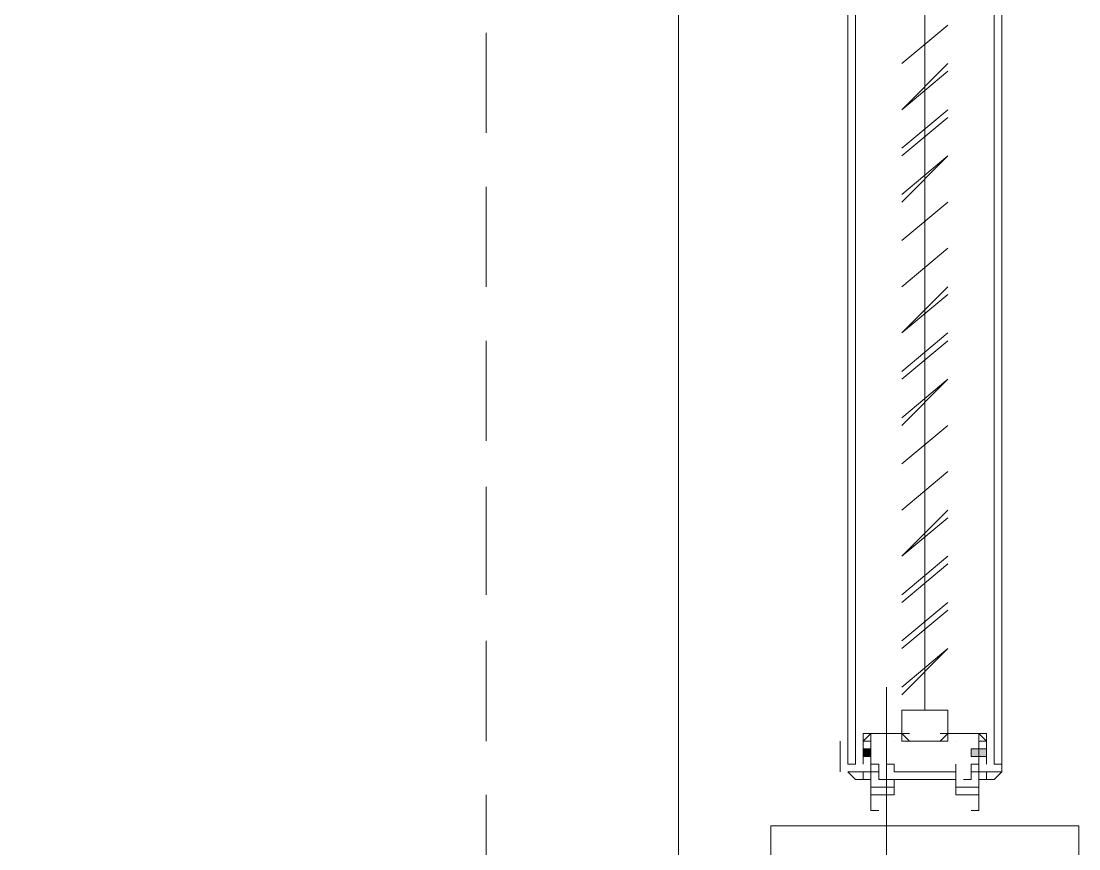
# Model space of a CAD drawing. Header units: millimetres. Extents: x 182 to 575, y -105 to 95.
# Drawn here: x 376.964 to 377.618, y -1.29 to -0.778 of the extents above; entities that cross this region are included whole.
import ezdxf

# ---------------------------------------------------------------- set-up
doc = ezdxf.new("R2010")
doc.units = ezdxf.units.MM
doc.header["$MEASUREMENT"] = 0
doc.layers.add('PDF_Geometry', color=7, linetype='Continuous')
doc.layers.add('PDF_Solid Fills', color=7, linetype='Continuous')

msp = doc.modelspace()

# ---------------------------------------------------------------- hatches: boundary and pattern name
at = {"layer": 'PDF_Solid Fills', "true_color": 0xdddddd, "transparency": 33554559}
for points in [[(377.48452, -1.23261), (377.48929, -1.23261), (377.48929, -1.22784), (377.48452, -1.22784)], [(377.56071, -1.22784), (377.55119, -1.22784), (377.55119, -1.23261), (377.56071, -1.23261)]]:
    msp.add_hatch(color=254, dxfattribs=at).paths.add_polyline_path(points)
h = msp.add_hatch(color=254, dxfattribs=at)
h.paths.add_polyline_path([(377.48929, -1.23261), (377.48929, -1.23261), (377.48929, -1.23261)], flags=0)
h.paths.add_polyline_path([(377.48929, -1.23261), (377.48929, -1.23261), (377.48929, -1.23261)], flags=0)
h.paths.add_polyline_path([(377.48929, -1.23261), (377.48929, -1.22784), (377.48929, -1.23261)], flags=0)
h.paths.add_polyline_path([(377.48929, -1.23261), (377.48929, -1.22784), (377.48929, -1.23261)], flags=0)

# ---------------------------------------------------------------- linework, layer by layer
at = {"layer": 'PDF_Geometry', "lineweight": 13}
for points in [[(377.37024, 1.22454), (377.37024, -2.42784)], [(377.25119, -0.78499), (377.25119, -0.84689)], [(377.25119, -0.88022), (377.25119, -0.94213)], [(377.25119, -0.97546), (377.25119, -1.03737)], [(377.25119, -1.06594), (377.25119, -1.1326)], [(377.25119, -1.16117), (377.25119, -1.22308)], [(377.49881, -2.18975), (377.49881, -1.18975)], [(377.25119, -1.25642), (377.25119, -1.31832)]]:
    msp.add_lwpolyline(points, dxfattribs=at)
at = {"layer": 'PDF_Geometry', "lineweight": 20}
for points in [[(377.52262, 1.16263), (377.52262, -1.20404)], [(377.5369, -0.80403), (377.50833, -0.83261), (377.5369, -0.8088)], [(377.50833, -0.85642), (377.5369, -0.83261)], [(377.50833, -0.86118), (377.5369, -0.83737)], [(377.50833, -0.88975), (377.5369, -0.86118), (377.50833, -0.88499)], [(377.5369, -0.94213), (377.50833, -0.9707), (377.5369, -0.94689)], [(377.50833, -0.99451), (377.5369, -0.9707)], [(377.50833, -0.99927), (377.5369, -0.97546)], [(377.50833, -1.02784), (377.5369, -0.99927), (377.50833, -1.02308)], [(377.5369, -1.08022), (377.50833, -1.10879), (377.5369, -1.08499)], [(377.50833, -1.1326), (377.5369, -1.10879)], [(377.50833, -1.13737), (377.5369, -1.11356)], [(377.50833, -1.16117), (377.5369, -1.13737)], [(377.50833, -1.16594), (377.5369, -1.14213)], [(377.50833, -1.19451), (377.5369, -1.16594), (377.50833, -1.18975)]]:
    msp.add_lwpolyline(points, dxfattribs=at)
for points in [[(375.72262, -1.82784), (375.72262, 0.31501), (377.37024, 0.31501), (377.37024, -1.82784)], [(377.5369, -0.78023), (377.50833, -0.80403)], [(377.5369, -0.88975), (377.50833, -0.91356)], [(377.5369, -0.91832), (377.50833, -0.94213)], [(377.5369, -1.02784), (377.50833, -1.05165)], [(377.5369, -1.05641), (377.50833, -1.08022)], [(377.5369, -1.20404), (377.5369, -1.22308), (377.50833, -1.22308), (377.50833, -1.20404)], [(377.61786, -1.27546), (377.61786, -1.29451), (377.42738, -1.29451), (377.42738, -1.27546)]]:
    msp.add_lwpolyline(points, close=True, dxfattribs=at)
at = {"layer": 'PDF_Geometry', "lineweight": 13}
for points in [[(377.475, -1.23737), (377.47976, -1.23737), (377.47976, -0.6326), (377.475, -0.6326)], [(377.57024, -1.23737), (377.56548, -1.23737), (377.56548, -0.6326), (377.57024, -0.6326)]]:
    msp.add_lwpolyline(points, close=True, dxfattribs=at)
at = {"layer": 'PDF_Geometry', "color": 8, "lineweight": 13, "true_color": 0x808080}
for points in [[(377.47024, -1.22308), (377.47024, -1.24213)], [(377.48452, -1.23261), (377.48929, -1.23261), (377.48929, -1.22784), (377.48452, -1.22784), (377.48452, -1.22308), (377.48929, -1.21832), (377.48452, -1.22308), (377.48452, -1.22784), (377.48929, -1.22784), (377.48929, -1.23261), (377.48452, -1.23261), (377.48452, -1.23737), (377.48452, -1.23261), (377.48929, -1.23261), (377.48929, -1.24213), (377.48452, -1.24213), (377.48452, -1.24689), (377.48929, -1.24689), (377.47976, -1.24689), (377.475, -1.24213), (377.48452, -1.24213), (377.48452, -1.24689), (377.47976, -1.24689), (377.48929, -1.24689), (377.48452, -1.24689), (377.48452, -1.24213), (377.48929, -1.24213), (377.48929, -1.23261), (377.48452, -1.23261), (377.48452, -1.23737)], [(377.47976, -1.22308), (377.47976, -1.23737), (377.475, -1.23737), (377.475, -1.22308), (377.475, -1.23737), (377.47976, -1.23737)], [(377.50833, -1.21832), (377.48452, -1.21832), (377.48452, -1.22308), (377.48929, -1.22308), (377.48929, -1.21832), (377.50357, -1.21832), (377.48929, -1.21832), (377.48929, -1.22308), (377.48452, -1.22308), (377.48452, -1.21832), (377.50833, -1.21832), (377.51309, -1.21832)], [(377.51309, -1.22308), (377.52262, -1.22308), (377.51309, -1.22308), (377.52262, -1.22308), (377.51309, -1.22308), (377.50833, -1.22308), (377.51309, -1.22308), (377.50833, -1.21832)], [(377.51309, -1.22308), (377.50833, -1.22308)], [(377.53214, -1.22308), (377.52262, -1.22308), (377.53214, -1.22308), (377.52262, -1.22308), (377.53214, -1.22308), (377.5369, -1.22308), (377.53214, -1.22308), (377.5369, -1.21832)], [(377.53214, -1.21832), (377.5369, -1.21832), (377.56071, -1.21832), (377.56071, -1.22308), (377.55595, -1.22308), (377.55595, -1.21832), (377.54167, -1.21832), (377.55595, -1.21832), (377.55595, -1.22308), (377.56071, -1.22308), (377.56071, -1.21832), (377.5369, -1.21832)], [(377.5369, -1.22308), (377.53214, -1.22308)], [(377.56071, -1.22308), (377.56071, -1.22784), (377.55595, -1.22784), (377.55595, -1.23261), (377.56071, -1.23261), (377.55595, -1.23261), (377.55595, -1.22784), (377.56071, -1.22784), (377.56071, -1.22308), (377.55595, -1.21832)], [(377.57024, -1.24213), (377.56548, -1.24689), (377.55595, -1.24689), (377.56071, -1.24689), (377.56071, -1.24213), (377.55595, -1.24213), (377.55595, -1.23261), (377.56071, -1.23261), (377.56071, -1.23737), (377.56071, -1.23261), (377.56071, -1.23737), (377.56071, -1.23261), (377.55595, -1.23261), (377.55595, -1.24213), (377.56071, -1.24213), (377.56071, -1.24689), (377.55595, -1.24689), (377.56548, -1.24689), (377.57024, -1.24213), (377.57024, -1.22308), (377.57024, -1.23737), (377.56548, -1.23737), (377.56548, -1.22308), (377.56548, -1.23737), (377.57024, -1.23737), (377.57024, -1.22308), (377.57024, -1.24213), (377.56071, -1.24213), (377.56071, -1.24689), (377.56548, -1.24689), (377.56071, -1.24689), (377.56071, -1.24213)], [(377.48452, -1.23261), (377.48452, -1.22784), (377.48452, -1.23261), (377.48452, -1.22784), (377.48452, -1.23261), (377.48452, -1.22784)], [(377.48452, -1.23261), (377.48452, -1.22784), (377.48452, -1.23261), (377.48452, -1.22784), (377.48452, -1.23261), (377.48452, -1.22784)], [(377.48929, -1.22784), (377.48929, -1.23261), (377.48929, -1.22784), (377.48929, -1.23261), (377.48929, -1.22784), (377.48929, -1.23261)], [(377.48929, -1.23261), (377.48929, -1.22784), (377.48929, -1.23261), (377.48929, -1.22784)], [(377.55595, -1.23261), (377.55595, -1.23737), (377.55119, -1.23737), (377.55119, -1.24689), (377.54643, -1.24689), (377.55119, -1.24689), (377.55119, -1.23737), (377.55595, -1.23737), (377.55595, -1.23261), (377.55595, -1.23737), (377.55119, -1.23737), (377.55119, -1.24689), (377.55119, -1.23737), (377.55595, -1.23737), (377.55595, -1.23261), (377.55595, -1.22784), (377.55119, -1.22784), (377.55119, -1.23261), (377.55595, -1.23261), (377.55595, -1.22784), (377.55595, -1.23261), (377.55595, -1.22784), (377.55119, -1.22784), (377.55119, -1.23261)], [(377.55595, -1.23261), (377.55595, -1.22784), (377.55595, -1.23261), (377.55595, -1.22784)], [(377.56071, -1.23261), (377.56071, -1.22784), (377.56071, -1.23261), (377.56071, -1.22784), (377.56071, -1.23261), (377.56071, -1.22784)], [(377.56071, -1.23261), (377.56071, -1.22784), (377.56071, -1.23261), (377.56071, -1.22784), (377.56071, -1.23261), (377.56071, -1.22784)], [(377.49881, -1.24689), (377.49405, -1.24689), (377.49405, -1.23737), (377.48929, -1.23737), (377.48929, -1.23261), (377.48929, -1.23737), (377.49405, -1.23737), (377.49405, -1.24689), (377.49405, -1.23737), (377.48929, -1.23737), (377.48929, -1.23261), (377.48929, -1.23737), (377.49405, -1.23737), (377.49405, -1.24689)], [(377.47976, -1.24689), (377.48452, -1.24689), (377.48452, -1.24213), (377.475, -1.24213)]]:
    msp.add_lwpolyline(points, close=True, dxfattribs=at)
for points in [[(377.48452, -1.22308), (377.48929, -1.21832), (377.48452, -1.22308), (377.48452, -1.22784)], [(377.48929, -1.22784), (377.48929, -1.22308), (377.48929, -1.22784)], [(377.48929, -1.22784), (377.48929, -1.22308), (377.48929, -1.22784)], [(377.50357, -1.21832), (377.50357, -1.21832)], [(377.50357, -1.21832), (377.50357, -1.21832)], [(377.50357, -1.22308), (377.50357, -1.22308)], [(377.50357, -1.22308), (377.50357, -1.22308)], [(377.50357, -1.22308), (377.50357, -1.22308)], [(377.50357, -1.22308), (377.50357, -1.22308)], [(377.50357, -1.22308), (377.50357, -1.22308)], [(377.50357, -1.22308), (377.50357, -1.22308)], [(377.50357, -1.22308), (377.50357, -1.22308)], [(377.50357, -1.22308), (377.50357, -1.22308)], [(377.50357, -1.22308), (377.50357, -1.22308)], [(377.50357, -1.22308), (377.50357, -1.22308)], [(377.50357, -1.22308), (377.50357, -1.22308)], [(377.50357, -1.22308), (377.50357, -1.22308)], [(377.50833, -1.21832), (377.50833, -1.21832)], [(377.50833, -1.21832), (377.50833, -1.21832)], [(377.50833, -1.22308), (377.50833, -1.22308)], [(377.50833, -1.22308), (377.50833, -1.22308)], [(377.50833, -1.22308), (377.50833, -1.22308)], [(377.50833, -1.22308), (377.50833, -1.22308)], [(377.50833, -1.22308), (377.50833, -1.22308)], [(377.50833, -1.22308), (377.50833, -1.22308)], [(377.50833, -1.22308), (377.50833, -1.22308)], [(377.51309, -1.21832), (377.51309, -1.21832)], [(377.51309, -1.21832), (377.51309, -1.21832)], [(377.53214, -1.21832), (377.53214, -1.21832)], [(377.53214, -1.21832), (377.53214, -1.21832)], [(377.5369, -1.21832), (377.5369, -1.21832)], [(377.5369, -1.21832), (377.5369, -1.21832)], [(377.5369, -1.22308), (377.5369, -1.22308)], [(377.5369, -1.22308), (377.5369, -1.22308)], [(377.5369, -1.22308), (377.5369, -1.22308)], [(377.5369, -1.22308), (377.5369, -1.22308)], [(377.5369, -1.22308), (377.5369, -1.22308)], [(377.5369, -1.22308), (377.5369, -1.22308)], [(377.5369, -1.22308), (377.5369, -1.22308)], [(377.5369, -1.22308), (377.5369, -1.22308)], [(377.5369, -1.22308), (377.5369, -1.22308)], [(377.5369, -1.22308), (377.5369, -1.22308)], [(377.5369, -1.22308), (377.5369, -1.22308)], [(377.54167, -1.21832), (377.54167, -1.21832)], [(377.54167, -1.21832), (377.54167, -1.21832)], [(377.54167, -1.22308), (377.54167, -1.22308)], [(377.54167, -1.22308), (377.54167, -1.22308)], [(377.54167, -1.22308), (377.54167, -1.22308)], [(377.54167, -1.22308), (377.54167, -1.22308)], [(377.54167, -1.22308), (377.54167, -1.22308)], [(377.54167, -1.22308), (377.54167, -1.22308)], [(377.56071, -1.22784), (377.56071, -1.22308), (377.55595, -1.21832), (377.56071, -1.22308)], [(377.55595, -1.22784), (377.55595, -1.22308), (377.55595, -1.22784)], [(377.55595, -1.22784), (377.55595, -1.22308), (377.55595, -1.22784)], [(377.47976, -1.22784), (377.47976, -1.22784)], [(377.47976, -1.22784), (377.47976, -1.22784)], [(377.56548, -1.22784), (377.56548, -1.22784)], [(377.56548, -1.22784), (377.56548, -1.22784)], [(377.47976, -1.24213), (377.47976, -1.24213)], [(377.47976, -1.24213), (377.47976, -1.24213)], [(377.48452, -1.24213), (377.48452, -1.24213)], [(377.48452, -1.24213), (377.48452, -1.24213)], [(377.55119, -1.23737), (377.55595, -1.23737), (377.55595, -1.26594), (377.55119, -1.26594), (377.55595, -1.26594), (377.55595, -1.25642), (377.54167, -1.25642), (377.54167, -1.24689), (377.52262, -1.24689), (377.50357, -1.24689), (377.50357, -1.25642), (377.48929, -1.25642), (377.48929, -1.26594), (377.49405, -1.26594), (377.48929, -1.26594), (377.48929, -1.23737), (377.49405, -1.23737)], [(377.49405, -1.24213), (377.48929, -1.24213), (377.48929, -1.25165), (377.50357, -1.25165), (377.50357, -1.24689), (377.49881, -1.24689), (377.49881, -1.23737), (377.50357, -1.23737), (377.50357, -1.24213), (377.52262, -1.24213), (377.54167, -1.24213), (377.54167, -1.23737), (377.54167, -1.24689), (377.54167, -1.25165), (377.55595, -1.25165), (377.55595, -1.24213), (377.55119, -1.24213)], [(377.56071, -1.24213), (377.56071, -1.24213)], [(377.56071, -1.24213), (377.56071, -1.24213)], [(377.56548, -1.24213), (377.56548, -1.24213)], [(377.56548, -1.24213), (377.56548, -1.24213)]]:
    msp.add_lwpolyline(points, dxfattribs=at)
at = {"layer": 'PDF_Geometry', "color": 254, "lineweight": 13, "true_color": 0xdddddd}
for points in [[(377.48452, -1.22784), (377.48452, -1.22784), (377.48452, -1.22784)], [(377.48452, -1.22784), (377.48452, -1.22784), (377.48452, -1.22784)], [(377.48452, -1.22784), (377.48452, -1.22784), (377.48452, -1.22784)], [(377.48452, -1.22784), (377.48452, -1.22784), (377.48452, -1.22784)], [(377.48452, -1.22784), (377.48452, -1.22784), (377.48452, -1.22784)], [(377.48452, -1.22784), (377.48452, -1.22784), (377.48452, -1.22784)], [(377.48452, -1.22784), (377.48452, -1.22784), (377.48452, -1.22784)], [(377.48452, -1.22784), (377.48452, -1.22784), (377.48452, -1.22784)], [(377.48452, -1.23261), (377.48452, -1.22784), (377.48452, -1.23261)], [(377.48452, -1.23261), (377.48452, -1.22784), (377.48452, -1.23261)], [(377.48452, -1.22784), (377.48452, -1.22784), (377.48452, -1.22784)], [(377.48452, -1.22784), (377.48452, -1.22784), (377.48452, -1.22784)], [(377.48452, -1.22784), (377.48452, -1.22784), (377.48452, -1.22784)], [(377.48452, -1.22784), (377.48452, -1.22784), (377.48452, -1.22784)], [(377.48452, -1.22784), (377.48452, -1.22784), (377.48452, -1.22784)], [(377.48452, -1.22784), (377.48452, -1.22784), (377.48452, -1.22784)], [(377.48452, -1.22784), (377.48452, -1.22784), (377.48452, -1.22784)], [(377.48452, -1.22784), (377.48452, -1.22784), (377.48452, -1.22784)], [(377.48452, -1.23261), (377.48452, -1.22784), (377.48452, -1.23261)], [(377.48452, -1.23261), (377.48452, -1.22784), (377.48452, -1.23261)], [(377.48929, -1.22784), (377.48929, -1.22784), (377.48929, -1.22784)], [(377.48929, -1.22784), (377.48929, -1.22784), (377.48929, -1.22784)], [(377.48929, -1.22784), (377.48929, -1.22784), (377.48929, -1.22784)], [(377.48929, -1.22784), (377.48929, -1.22784), (377.48929, -1.22784)], [(377.48929, -1.22784), (377.48929, -1.22784), (377.48929, -1.22784)], [(377.48929, -1.22784), (377.48929, -1.22784), (377.48929, -1.22784)], [(377.48929, -1.22784), (377.48929, -1.22784), (377.48929, -1.22784)], [(377.48929, -1.22784), (377.48929, -1.22784), (377.48929, -1.22784)], [(377.48929, -1.22784), (377.48929, -1.22784), (377.48929, -1.22784)], [(377.48929, -1.22784), (377.48929, -1.22784), (377.48929, -1.22784)], [(377.48929, -1.22784), (377.48929, -1.22784), (377.48929, -1.22784)], [(377.48929, -1.22784), (377.48929, -1.22784), (377.48929, -1.22784)], [(377.48929, -1.22784), (377.48929, -1.22784), (377.48929, -1.22784)], [(377.48929, -1.22784), (377.48929, -1.22784), (377.48929, -1.22784)], [(377.48929, -1.22784), (377.48929, -1.22784), (377.48929, -1.22784)], [(377.48929, -1.22784), (377.48929, -1.22784), (377.48929, -1.22784)], [(377.48929, -1.22784), (377.48929, -1.22784), (377.48929, -1.22784)], [(377.48929, -1.22784), (377.48929, -1.22784), (377.48929, -1.22784)], [(377.48929, -1.22784), (377.48929, -1.22784), (377.48929, -1.22784)], [(377.48929, -1.22784), (377.48929, -1.22784), (377.48929, -1.22784)], [(377.48929, -1.22784), (377.48929, -1.22784), (377.48929, -1.22784)], [(377.48929, -1.22784), (377.48929, -1.22784), (377.48929, -1.22784)], [(377.48929, -1.22784), (377.48929, -1.22784), (377.48929, -1.22784)], [(377.48929, -1.22784), (377.48929, -1.22784), (377.48929, -1.22784)], [(377.48929, -1.22784), (377.48929, -1.22784), (377.48929, -1.22784)], [(377.48929, -1.22784), (377.48929, -1.22784), (377.48929, -1.22784)], [(377.48929, -1.22784), (377.48929, -1.22784), (377.48929, -1.22784)], [(377.48929, -1.22784), (377.48929, -1.22784), (377.48929, -1.22784)], [(377.48929, -1.22784), (377.48929, -1.22784), (377.48929, -1.22784)], [(377.48929, -1.22784), (377.48929, -1.22784), (377.48929, -1.22784)], [(377.48929, -1.22784), (377.48929, -1.22784), (377.48929, -1.22784)], [(377.48929, -1.22784), (377.48929, -1.22784), (377.48929, -1.22784)], [(377.48929, -1.22784), (377.48929, -1.22784), (377.48929, -1.22784)], [(377.48929, -1.22784), (377.48929, -1.22784), (377.48929, -1.22784)], [(377.48929, -1.22784), (377.48929, -1.22784), (377.48929, -1.22784)], [(377.48929, -1.22784), (377.48929, -1.22784), (377.48929, -1.22784)], [(377.48929, -1.22784), (377.48929, -1.22784), (377.48929, -1.22784)], [(377.48929, -1.22784), (377.48929, -1.22784), (377.48929, -1.22784)], [(377.48929, -1.22784), (377.48929, -1.22784), (377.48929, -1.22784)], [(377.48929, -1.22784), (377.48929, -1.22784), (377.48929, -1.22784)], [(377.48929, -1.22784), (377.48929, -1.22784), (377.48929, -1.22784)], [(377.48929, -1.22784), (377.48929, -1.22784), (377.48929, -1.22784)], [(377.48929, -1.22784), (377.48929, -1.22784), (377.48929, -1.22784)], [(377.48929, -1.22784), (377.48929, -1.22784), (377.48929, -1.22784)], [(377.48929, -1.22784), (377.48929, -1.22784), (377.48929, -1.22784)], [(377.48929, -1.22784), (377.48929, -1.22784), (377.48929, -1.22784)], [(377.48929, -1.22784), (377.48929, -1.22784), (377.48929, -1.22784)], [(377.48929, -1.22784), (377.48929, -1.22784), (377.48929, -1.22784)], [(377.48929, -1.23261), (377.48929, -1.22784), (377.48929, -1.23261)], [(377.48929, -1.23261), (377.48929, -1.22784), (377.48929, -1.23261)], [(377.55595, -1.22784), (377.55119, -1.22784), (377.55595, -1.22784)], [(377.55119, -1.22784), (377.55595, -1.22784), (377.55119, -1.22784)], [(377.55119, -1.22784), (377.55595, -1.22784), (377.55119, -1.22784)], [(377.55595, -1.22784), (377.55595, -1.22784), (377.55595, -1.22784)], [(377.55595, -1.22784), (377.55595, -1.22784), (377.55595, -1.22784)], [(377.55595, -1.22784), (377.55595, -1.22784), (377.55595, -1.22784)], [(377.55595, -1.22784), (377.55595, -1.22784), (377.55595, -1.22784)], [(377.55595, -1.22784), (377.55595, -1.22784), (377.55595, -1.22784)], [(377.55595, -1.22784), (377.55595, -1.22784), (377.55595, -1.22784)], [(377.55595, -1.22784), (377.55595, -1.22784), (377.55595, -1.22784)], [(377.55595, -1.22784), (377.55595, -1.22784), (377.55595, -1.22784)], [(377.55595, -1.22784), (377.55595, -1.22784), (377.55595, -1.22784)], [(377.55595, -1.22784), (377.55595, -1.22784), (377.55595, -1.22784)], [(377.55595, -1.22784), (377.55595, -1.22784), (377.55595, -1.22784)], [(377.55595, -1.22784), (377.55595, -1.22784), (377.55595, -1.22784)], [(377.55595, -1.22784), (377.55595, -1.22784), (377.55595, -1.22784)], [(377.55595, -1.22784), (377.55595, -1.22784), (377.55595, -1.22784)], [(377.55595, -1.22784), (377.55595, -1.22784), (377.55595, -1.22784)], [(377.55595, -1.22784), (377.55595, -1.22784), (377.55595, -1.22784)], [(377.55595, -1.22784), (377.55595, -1.22784), (377.55595, -1.22784)], [(377.55595, -1.22784), (377.55595, -1.22784), (377.55595, -1.22784)], [(377.55595, -1.23261), (377.55595, -1.22784), (377.55595, -1.23261)], [(377.55595, -1.23261), (377.55595, -1.22784), (377.55595, -1.23261)], [(377.55595, -1.22784), (377.55595, -1.22784), (377.55595, -1.22784)], [(377.55595, -1.22784), (377.55595, -1.22784), (377.55595, -1.22784)], [(377.55595, -1.22784), (377.55595, -1.22784), (377.55595, -1.22784)], [(377.55595, -1.22784), (377.55595, -1.22784), (377.55595, -1.22784)], [(377.55595, -1.22784), (377.55595, -1.22784), (377.55595, -1.22784)], [(377.55595, -1.22784), (377.55595, -1.22784), (377.55595, -1.22784)], [(377.55595, -1.22784), (377.55595, -1.22784), (377.55595, -1.22784)], [(377.55595, -1.22784), (377.55595, -1.22784), (377.55595, -1.22784)], [(377.55595, -1.22784), (377.55595, -1.22784), (377.55595, -1.22784)], [(377.55595, -1.22784), (377.55595, -1.22784), (377.55595, -1.22784)], [(377.55595, -1.22784), (377.55595, -1.22784), (377.55595, -1.22784)], [(377.55595, -1.22784), (377.55595, -1.22784), (377.55595, -1.22784)], [(377.55595, -1.22784), (377.55595, -1.22784), (377.55595, -1.22784)], [(377.55595, -1.22784), (377.55595, -1.22784), (377.55595, -1.22784)], [(377.55595, -1.22784), (377.55595, -1.22784), (377.55595, -1.22784)], [(377.55595, -1.22784), (377.55595, -1.22784), (377.55595, -1.22784)], [(377.55595, -1.22784), (377.55595, -1.22784), (377.55595, -1.22784)], [(377.55595, -1.22784), (377.55595, -1.22784), (377.55595, -1.22784)], [(377.55595, -1.22784), (377.55595, -1.22784), (377.55595, -1.22784)], [(377.55595, -1.23261), (377.55595, -1.22784), (377.55595, -1.23261)], [(377.55595, -1.23261), (377.55595, -1.22784), (377.55595, -1.23261)], [(377.56071, -1.22784), (377.56071, -1.22784), (377.56071, -1.22784)], [(377.56071, -1.22784), (377.56071, -1.22784), (377.56071, -1.22784)], [(377.56071, -1.22784), (377.56071, -1.22784), (377.56071, -1.22784)], [(377.56071, -1.22784), (377.56071, -1.22784), (377.56071, -1.22784)], [(377.56071, -1.22784), (377.56071, -1.22784), (377.56071, -1.22784)], [(377.56071, -1.22784), (377.56071, -1.22784), (377.56071, -1.22784)], [(377.56071, -1.22784), (377.56071, -1.22784), (377.56071, -1.22784)], [(377.56071, -1.22784), (377.56071, -1.22784), (377.56071, -1.22784)], [(377.56071, -1.23261), (377.56071, -1.22784), (377.56071, -1.23261)], [(377.56071, -1.23261), (377.56071, -1.22784), (377.56071, -1.23261)], [(377.56071, -1.22784), (377.56071, -1.22784), (377.56071, -1.22784)], [(377.56071, -1.22784), (377.56071, -1.22784), (377.56071, -1.22784)], [(377.56071, -1.22784), (377.56071, -1.22784), (377.56071, -1.22784)], [(377.56071, -1.22784), (377.56071, -1.22784), (377.56071, -1.22784)], [(377.56071, -1.22784), (377.56071, -1.22784), (377.56071, -1.22784)], [(377.56071, -1.22784), (377.56071, -1.22784), (377.56071, -1.22784)], [(377.56071, -1.22784), (377.56071, -1.22784), (377.56071, -1.22784)], [(377.56071, -1.22784), (377.56071, -1.22784), (377.56071, -1.22784)], [(377.56071, -1.23261), (377.56071, -1.22784), (377.56071, -1.23261)], [(377.56071, -1.23261), (377.56071, -1.22784), (377.56071, -1.23261)], [(377.48452, -1.23261), (377.48452, -1.23261), (377.48452, -1.23261)], [(377.48452, -1.23261), (377.48452, -1.23261), (377.48452, -1.23261)], [(377.48452, -1.23261), (377.48452, -1.23261), (377.48452, -1.23261)], [(377.48452, -1.23261), (377.48452, -1.23261), (377.48452, -1.23261)], [(377.48452, -1.23261), (377.48452, -1.23261), (377.48452, -1.23261)], [(377.48452, -1.23261), (377.48452, -1.23261), (377.48452, -1.23261)], [(377.48452, -1.23261), (377.48452, -1.23261), (377.48452, -1.23261)], [(377.48452, -1.23261), (377.48452, -1.23261), (377.48452, -1.23261)], [(377.48452, -1.23261), (377.48452, -1.23261), (377.48452, -1.23261)], [(377.48452, -1.23261), (377.48452, -1.23261), (377.48452, -1.23261)], [(377.48452, -1.23261), (377.48452, -1.23261), (377.48452, -1.23261)], [(377.48452, -1.23261), (377.48452, -1.23261), (377.48452, -1.23261)], [(377.48452, -1.23261), (377.48452, -1.23261), (377.48452, -1.23261)], [(377.48452, -1.23261), (377.48452, -1.23261), (377.48452, -1.23261)], [(377.48929, -1.23261), (377.48929, -1.23261), (377.48929, -1.23261)], [(377.48929, -1.23261), (377.48929, -1.23261), (377.48929, -1.23261)], [(377.48929, -1.23261), (377.48929, -1.23261), (377.48929, -1.23261)], [(377.48929, -1.23261), (377.48929, -1.23261), (377.48929, -1.23261)], [(377.48929, -1.23261), (377.48929, -1.23261), (377.48929, -1.23261)], [(377.48929, -1.23261), (377.48929, -1.23261), (377.48929, -1.23261)], [(377.48929, -1.23261), (377.48929, -1.23261), (377.48929, -1.23261)], [(377.48929, -1.23261), (377.48929, -1.23261), (377.48929, -1.23261)], [(377.48929, -1.23261), (377.48929, -1.23261), (377.48929, -1.23261)], [(377.48929, -1.23261), (377.48929, -1.23261), (377.48929, -1.23261)], [(377.48929, -1.23261), (377.48929, -1.23261), (377.48929, -1.23261)], [(377.48929, -1.23261), (377.48929, -1.23261), (377.48929, -1.23261)], [(377.48929, -1.23261), (377.48929, -1.23261), (377.48929, -1.23261)], [(377.48929, -1.23261), (377.48929, -1.23261), (377.48929, -1.23261)], [(377.48929, -1.23261), (377.48929, -1.23261), (377.48929, -1.23261)], [(377.48929, -1.23261), (377.48929, -1.23261), (377.48929, -1.23261)], [(377.48929, -1.23261), (377.48929, -1.23261), (377.48929, -1.23261)], [(377.48929, -1.23261), (377.48929, -1.23261), (377.48929, -1.23261)], [(377.48929, -1.23261), (377.48929, -1.23261), (377.48929, -1.23261)], [(377.48929, -1.23261), (377.48929, -1.23261), (377.48929, -1.23261)], [(377.48929, -1.23261), (377.48929, -1.23261), (377.48929, -1.23261)], [(377.48929, -1.23261), (377.48929, -1.23261), (377.48929, -1.23261)], [(377.48929, -1.23261), (377.48929, -1.23261), (377.48929, -1.23261)], [(377.48929, -1.23261), (377.48929, -1.23261), (377.48929, -1.23261)], [(377.48929, -1.23261), (377.48929, -1.23261), (377.48929, -1.23261)], [(377.48929, -1.23261), (377.48929, -1.23261), (377.48929, -1.23261)], [(377.48929, -1.23261), (377.48929, -1.23261), (377.48929, -1.23261)], [(377.48929, -1.23261), (377.48929, -1.23261), (377.48929, -1.23261)], [(377.48929, -1.23261), (377.48929, -1.23261), (377.48929, -1.23261)], [(377.48929, -1.23261), (377.48929, -1.23261), (377.48929, -1.23261)], [(377.48929, -1.23261), (377.48929, -1.23261), (377.48929, -1.23261)], [(377.48929, -1.23261), (377.48929, -1.23261), (377.48929, -1.23261)], [(377.48929, -1.23261), (377.48929, -1.23261), (377.48929, -1.23261)], [(377.48929, -1.23261), (377.48929, -1.23261), (377.48929, -1.23261)], [(377.48929, -1.23261), (377.48929, -1.23261), (377.48929, -1.23261)], [(377.48929, -1.23261), (377.48929, -1.23261), (377.48929, -1.23261)], [(377.48929, -1.23261), (377.48929, -1.23261), (377.48929, -1.23261)], [(377.48929, -1.23261), (377.48929, -1.23261), (377.48929, -1.23261)], [(377.48929, -1.23261), (377.48929, -1.23261), (377.48929, -1.23261)], [(377.48929, -1.23261), (377.48929, -1.23261), (377.48929, -1.23261)], [(377.55595, -1.23261), (377.55595, -1.23261), (377.55595, -1.23261)], [(377.55595, -1.23261), (377.55595, -1.23261), (377.55595, -1.23261)], [(377.55595, -1.23261), (377.55595, -1.23261), (377.55595, -1.23261)], [(377.55595, -1.23261), (377.55595, -1.23261), (377.55595, -1.23261)], [(377.55595, -1.23261), (377.55595, -1.23261), (377.55595, -1.23261)], [(377.55595, -1.23261), (377.55595, -1.23261), (377.55595, -1.23261)], [(377.55595, -1.23261), (377.55595, -1.23261), (377.55595, -1.23261)], [(377.55595, -1.23261), (377.55595, -1.23261), (377.55595, -1.23261)], [(377.55595, -1.23261), (377.55595, -1.23261), (377.55595, -1.23261)], [(377.55595, -1.23261), (377.55595, -1.23261), (377.55595, -1.23261)], [(377.55595, -1.23261), (377.55595, -1.23261), (377.55595, -1.23261)], [(377.55595, -1.23261), (377.55595, -1.23261), (377.55595, -1.23261)], [(377.55595, -1.23261), (377.55595, -1.23261), (377.55595, -1.23261)], [(377.55595, -1.23261), (377.55595, -1.23261), (377.55595, -1.23261)], [(377.55595, -1.23261), (377.55595, -1.23261), (377.55595, -1.23261)], [(377.55595, -1.23261), (377.55595, -1.23261), (377.55595, -1.23261)], [(377.55595, -1.23261), (377.55595, -1.23261), (377.55595, -1.23261)], [(377.55595, -1.23261), (377.55595, -1.23261), (377.55595, -1.23261)], [(377.55595, -1.23261), (377.55595, -1.23261), (377.55595, -1.23261)], [(377.55595, -1.23261), (377.55595, -1.23261), (377.55595, -1.23261)], [(377.55595, -1.23261), (377.55595, -1.23261), (377.55595, -1.23261)], [(377.55595, -1.23261), (377.55595, -1.23261), (377.55595, -1.23261)], [(377.55595, -1.23261), (377.55595, -1.23261), (377.55595, -1.23261)], [(377.55595, -1.23261), (377.55595, -1.23261), (377.55595, -1.23261)], [(377.55595, -1.23261), (377.55595, -1.23261), (377.55595, -1.23261)], [(377.55595, -1.23261), (377.55595, -1.23261), (377.55595, -1.23261)], [(377.55595, -1.23261), (377.55595, -1.23261), (377.55595, -1.23261)], [(377.55595, -1.23261), (377.55595, -1.23261), (377.55595, -1.23261)], [(377.55595, -1.23261), (377.55595, -1.23261), (377.55595, -1.23261)], [(377.55595, -1.23261), (377.55595, -1.23261), (377.55595, -1.23261)], [(377.55595, -1.23261), (377.55595, -1.23261), (377.55595, -1.23261)], [(377.55595, -1.23261), (377.55595, -1.23261), (377.55595, -1.23261)], [(377.55595, -1.23261), (377.55595, -1.23261), (377.55595, -1.23261)], [(377.55595, -1.23261), (377.55595, -1.23261), (377.55595, -1.23261)], [(377.55595, -1.23261), (377.55595, -1.23261), (377.55595, -1.23261)], [(377.55595, -1.23261), (377.55595, -1.23261), (377.55595, -1.23261)], [(377.55595, -1.23261), (377.55595, -1.23261), (377.55595, -1.23261)], [(377.55595, -1.23261), (377.55595, -1.23261), (377.55595, -1.23261)], [(377.56071, -1.23261), (377.56071, -1.23261), (377.56071, -1.23261)], [(377.56071, -1.23261), (377.56071, -1.23261), (377.56071, -1.23261)], [(377.56071, -1.23261), (377.56071, -1.23261), (377.56071, -1.23261)], [(377.56071, -1.23261), (377.56071, -1.23261), (377.56071, -1.23261)], [(377.56071, -1.23261), (377.56071, -1.23261), (377.56071, -1.23261)], [(377.56071, -1.23261), (377.56071, -1.23261), (377.56071, -1.23261)], [(377.56071, -1.23261), (377.56071, -1.23261), (377.56071, -1.23261)], [(377.56071, -1.23261), (377.56071, -1.23261), (377.56071, -1.23261)], [(377.56071, -1.23261), (377.56071, -1.23261), (377.56071, -1.23261)], [(377.56071, -1.23261), (377.56071, -1.23261), (377.56071, -1.23261)], [(377.56071, -1.23261), (377.56071, -1.23261), (377.56071, -1.23261)], [(377.56071, -1.23261), (377.56071, -1.23261), (377.56071, -1.23261)], [(377.56071, -1.23261), (377.56071, -1.23261), (377.56071, -1.23261)], [(377.56071, -1.23261), (377.56071, -1.23261), (377.56071, -1.23261)]]:
    msp.add_lwpolyline(points, dxfattribs=at)
msp.add_lwpolyline([(377.55595, -1.23261), (377.55595, -1.23261), (377.55595, -1.23261)], close=True, dxfattribs=at)

doc.saveas('drawing.dxf')
